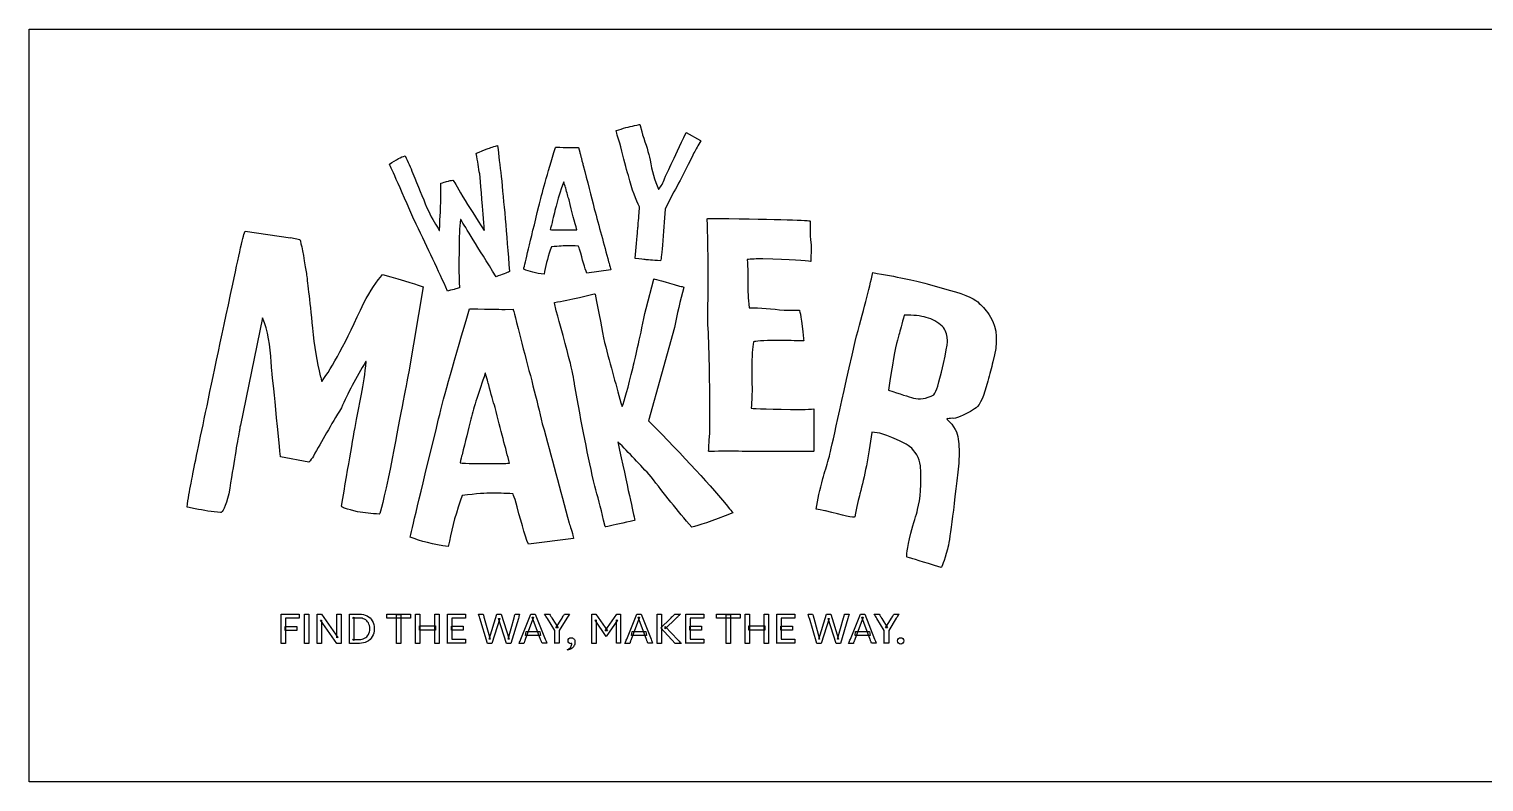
# Model space of a CAD drawing. Header units: millimetres. Extents: x -188 to 188, y -48 to 47.
# Drawn here: x -187.5 to -3.8, y -47.5 to 47.5 of the extents above; entities that cross this region are included whole.
import ezdxf

# ---------------------------------------------------------------- set-up
doc = ezdxf.new("R2010")
doc.units = ezdxf.units.MM
doc.layers.get('0').update_dxf_attribs({"linetype": 'CONTINUOUS'})

msp = doc.modelspace()

# ---------------------------------------------------------------- linework, layer by layer
for p, q in [((-110.37, 35.45), (-110.36, 35.45)), ((-104.52, 34.44), (-104.49, 34.44)), ((-104.49, 34.44), (-102.7, 33.43)), ((-140.02, 31.5), (-140.01, 31.49)), ((-128.35, 32.81), (-128.32, 32.79)), ((-121.02, 32.58), (-120.98, 32.6)), ((-120.98, 32.6), (-120.98, 32.6)), ((-118.63, 32.55), (-118.11, 32.57)), ((-141.98, 30.47), (-141.97, 30.47)), ((-134.77, 28.26), (-134.52, 28.33)), ((-119.96, 28.24), (-119.98, 28.24)), ((-119.95, 28.24), (-119.96, 28.24)), ((-107.99, 27.29), (-107.98, 27.29)), ((-106.26, 26.57), (-107.14, 24.79)), ((-135.7, 22.09), (-135.67, 22.09)), ((-132.98, 23.47), (-133.02, 23.47)), ((-120.73, 22.15), (-118.76, 22.15)), ((-101.84, 23.56), (-101.79, 23.59)), ((-100.54, 23.62), (-100.55, 23.62)), ((-88.86, 22.41), (-88.86, 21.96)), ((-160.19, 22), (-154.49, 21.18)), ((-154.5, 21.19), (-153.31, 20.96)), ((-154.49, 21.18), (-154.5, 21.19)), ((-110.96, 18.6), (-110.8, 20.44)), ((-110.95, 18.55), (-110.96, 18.6)), ((-122.39, 16.91), (-122.46, 16.56)), ((-114.01, 17.11), (-117.06, 16.71)), ((-114.01, 17.12), (-114.01, 17.11)), ((-137.74, 14.98), (-139.54, 4.25)), ((-109.58, 12.25), (-108.59, 15.96)), ((-108.59, 15.96), (-108.59, 15.97)), ((-104.84, 14.99), (-104.81, 14.88)), ((-74.05, 15.34), (-71.3, 14.57)), ((-74.05, 15.34), (-74.05, 15.34)), ((-120.91, 11.95), (-121.15, 12.97)), ((-117.99, 13.65), (-116.11, 14.09)), ((-116.11, 14.09), (-116.02, 14.06)), ((-158.01, 11.08), (-160.81, -2.5)), ((-131.86, 12.19), (-131.77, 12.21)), ((-131.77, 12.21), (-131.76, 12.21)), ((-127.38, 12.13), (-126.38, 12.16)), ((-101.76, 10.2), (-101.76, 11.05)), ((-92.14, 12.02), (-90.21, 12.02)), ((-76.96, 11.42), (-76.97, 11.42)), ((-105.99, 9.86), (-109.25, -1.92)), ((-91.91, 8.2), (-93.7, 8.2)), ((-89.65, 8.2), (-89.7, 8.18)), ((-77.64, 8.9), (-77.82, 8.25)), ((-144.91, 5.56), (-144.96, 5.57)), ((-129.86, 4.06), (-129.89, 4.06)), ((-129.89, 4.06), (-129.89, 4.06)), ((-150.55, 3.09), (-150.5, 3.08)), ((-72.73, 2.45), (-72.59, 2.97)), ((-66.42, 3.08), (-66.62, 2.37)), ((-146.05, -1.34), (-145.51, 1.44)), ((-71.56, -1.66), (-71.57, -1.72)), ((-160.94, -3.2), (-160.96, -3.31)), ((-160.81, -2.5), (-160.88, -2.72)), ((-88.4, -2.42), (-88.4, -4.8)), ((-81.05, -3.37), (-81.06, -3.39)), ((-80.03, -3.51), (-81.05, -3.37)), ((-79.92, -3.54), (-80.03, -3.51)), ((-152.17, -7.15), (-155.73, -6.46)), ((-131.31, -7.31), (-127.63, -7.31)), ((-88.43, -5.79), (-96.13, -5.79)), ((-88.38, -5.76), (-88.43, -5.79)), ((-87.23, -9.22), (-87.16, -8.97)), ((-167.5, -12.84), (-167.55, -12.81)), ((-166.52, -13.03), (-167.5, -12.84)), ((-114.74, -15.29), (-114.93, -14.46)), ((-110.99, -14.47), (-111.07, -14.52)), ((-114.39, -15.27), (-114.64, -15.33)), ((-134.4, -17.14), (-134.55, -17.79)), ((-118.72, -16.77), (-124.44, -17.51)), ((-118.72, -16.74), (-118.72, -16.77)), ((-76.3, -19.23), (-76.6, -19.15)), ((-147.04, -30.02), (-147.04, -26.32)), ((-147.04, -26.32), (-145.78, -26.32)), ((-146.65, -26.82), (-146.49, -26.72)), ((-145.79, -26.82), (-146.65, -26.82)), ((-146.49, -26.72), (-146.49, -29.64)), ((-144.65, -27.43), (-144.65, -27.43)), ((-130.74, -26.32), (-130.16, -26.32)), ((-130.58, -26.82), (-130.59, -26.82)), ((-129.62, -30.02), (-130.58, -26.85)), ((-130.16, -26.32), (-130.16, -26.33)), ((-130.02, -26.82), (-129.27, -29.47)), ((-129.39, -29.47), (-128.42, -26.32)), ((-128.06, -26.88), (-129.07, -30.02)), ((-128.42, -26.32), (-127.86, -26.32)), ((-127.2, -30.02), (-128.2, -26.88)), ((-128.2, -26.88), (-128.06, -26.88)), ((-127.86, -26.32), (-126.88, -29.47)), ((-127, -29.47), (-126.25, -26.81)), ((-125.7, -26.87), (-126.65, -30.02)), ((-126.12, -26.33), (-125.54, -26.32)), ((-125.38, -29.47), (-124.13, -26.32)), ((-123.78, -26.71), (-124.83, -29.54)), ((-124.13, -26.32), (-123.57, -26.32)), ((-122.89, -29.53), (-123.94, -26.71)), ((-123.94, -26.71), (-123.78, -26.71)), ((-123.57, -26.32), (-122.31, -29.48)), ((-122.4, -26.32), (-121.76, -26.32)), ((-121.1, -28.39), (-122.04, -26.88)), ((-121.42, -26.87), (-120.69, -28.06)), ((-120.95, -28.06), (-120.19, -26.85)), ((-119.59, -26.86), (-120.54, -28.38)), ((-119.87, -26.32), (-119.25, -26.32)), ((-112.01, -29.47), (-110.76, -26.32)), ((-110.42, -26.71), (-111.47, -29.54)), ((-110.76, -26.32), (-110.2, -26.32)), ((-109.53, -29.53), (-110.57, -26.71)), ((-110.57, -26.71), (-110.42, -26.71)), ((-110.2, -26.32), (-108.95, -29.48)), ((-107.7, -28.06), (-106.53, -26.91)), ((-105.81, -26.9), (-107.16, -28.2)), ((-105.95, -26.33), (-105.24, -26.33)), ((-89.12, -26.32), (-88.54, -26.32)), ((-88.96, -26.82), (-88.97, -26.82)), ((-88, -30.02), (-88.95, -26.85)), ((-88.54, -26.32), (-88.54, -26.33)), ((-88.4, -26.82), (-87.65, -29.47)), ((-87.77, -29.47), (-86.8, -26.32)), ((-86.44, -26.88), (-87.45, -30.02)), ((-86.8, -26.32), (-86.24, -26.32)), ((-85.58, -30.02), (-86.58, -26.88)), ((-86.58, -26.88), (-86.44, -26.88)), ((-86.24, -26.32), (-85.26, -29.47)), ((-85.38, -29.47), (-84.63, -26.81)), ((-84.08, -26.87), (-85.03, -30.02)), ((-84.5, -26.33), (-83.92, -26.32)), ((-83.76, -29.47), (-82.51, -26.32)), ((-82.17, -26.71), (-83.22, -29.54)), ((-82.51, -26.32), (-81.95, -26.32)), ((-81.28, -29.53), (-82.32, -26.71)), ((-82.32, -26.71), (-82.17, -26.71)), ((-81.95, -26.32), (-80.7, -29.48)), ((-80.78, -26.32), (-80.14, -26.32)), ((-79.48, -28.39), (-80.42, -26.88)), ((-79.8, -26.87), (-79.07, -28.06)), ((-79.33, -28.06), (-78.57, -26.85)), ((-77.97, -26.86), (-78.92, -28.38)), ((-78.24, -26.32), (-77.62, -26.32)), ((-121.1, -30.02), (-121.1, -28.39)), ((-120.69, -28.06), (-120.95, -28.06)), ((-120.54, -28.38), (-120.54, -29.6)), ((-107.69, -28.06), (-107.7, -28.06)), ((-105.88, -30.02), (-107.69, -28.06)), ((-107.16, -28.2), (-107.15, -27.87)), ((-107.15, -27.87), (-105.57, -29.56)), ((-79.48, -30.02), (-79.48, -28.39)), ((-79.07, -28.06), (-79.33, -28.06)), ((-78.92, -28.38), (-78.92, -29.6)), ((-145.78, -30.02), (-147.04, -30.02)), ((-146.49, -29.64), (-146.65, -29.52)), ((-146.65, -29.52), (-145.79, -29.52)), ((-129.07, -30.02), (-129.62, -30.02)), ((-129.27, -29.47), (-129.39, -29.47)), ((-126.65, -30.02), (-127.2, -30.02)), ((-126.88, -29.47), (-127, -29.47)), ((-125.01, -30.02), (-125.61, -30.02)), ((-125.5, -29.75), (-125.49, -29.74)), ((-122.11, -30.01), (-122.71, -30.01)), ((-120.54, -30.01), (-121.1, -30.01)), ((-121.1, -30.01), (-121.1, -30.02)), ((-120.54, -29.6), (-120.54, -30.01)), ((-119.09, -30.48), (-119.09, -30.47)), ((-111.64, -30.02), (-112.24, -30.02)), ((-112.13, -29.75), (-112.12, -29.74)), ((-108.74, -30.01), (-109.34, -30.01)), ((-105.14, -30.02), (-105.88, -30.02)), ((-105.2, -29.96), (-105.14, -30.02)), ((-87.45, -30.02), (-88, -30.02)), ((-87.65, -29.47), (-87.77, -29.47)), ((-85.03, -30.02), (-85.58, -30.02)), ((-85.26, -29.47), (-85.38, -29.47)), ((-83.39, -30.02), (-83.99, -30.02)), ((-83.88, -29.75), (-83.87, -29.74)), ((-80.49, -30.01), (-81.09, -30.01)), ((-78.92, -30.01), (-79.48, -30.01)), ((-79.48, -30.01), (-79.48, -30.02)), ((-78.92, -29.6), (-78.92, -30.01))]:
    msp.add_line(p, q)
for points in [[(-187.5, 47.5), (187.5, 47.5), (187.5, -47.5), (-187.5, -47.5)], [(-155.67, -30.02), (-155.67, -26.32), (-153.39, -26.32), (-153.39, -26.82), (-155.12, -26.82), (-155.12, -29.61), (-155.12, -30.02), (-155.67, -30.02)], [(-152.72, -30.02), (-152.72, -26.32), (-152.16, -26.32), (-152.16, -30.02)], [(-151.11, -30.02), (-151.11, -26.32), (-150.58, -26.32), (-148.49, -29.27), (-148.62, -29.3), (-148.62, -26.73), (-148.62, -26.32), (-148.09, -26.32), (-148.09, -30.02), (-148.62, -30.02), (-150.69, -27.1), (-150.58, -27.08), (-150.58, -29.61), (-150.58, -30.02)], [(-142.3, -26.33), (-139.32, -26.33), (-139.32, -26.85), (-142.3, -26.85)], [(-141.09, -30.02), (-141.09, -26.37), (-140.54, -26.37), (-140.54, -30.02)], [(-138.68, -30.02), (-138.68, -26.32), (-138.13, -26.32), (-138.13, -30.02)], [(-136.27, -30.02), (-136.27, -26.32), (-135.71, -26.32), (-135.71, -30.02)], [(-134.67, -30.02), (-134.67, -26.32), (-132.39, -26.32), (-132.39, -26.82), (-134.12, -26.82), (-134.12, -29.51), (-132.39, -29.51), (-132.39, -30.01), (-134.67, -30.01)], [(-116.41, -30.02), (-116.41, -26.32), (-115.93, -26.32), (-114.46, -28.45), (-114.72, -28.43), (-113.26, -26.32), (-112.79, -26.32), (-112.79, -30.01), (-113.32, -30.01), (-113.32, -27.05), (-113.2, -27.1), (-114.6, -29.17), (-116.01, -27.08), (-115.88, -27.05), (-115.88, -29.61), (-115.88, -30.02)], [(-108.17, -30.02), (-108.17, -26.32), (-107.61, -26.32), (-107.61, -30.02)], [(-104.56, -30.02), (-104.56, -26.32), (-102.28, -26.32), (-102.28, -26.82), (-104.01, -26.82), (-104.01, -29.51), (-102.28, -29.51), (-102.28, -30.01), (-104.56, -30.01)], [(-100.68, -26.33), (-97.7, -26.33), (-97.7, -26.85), (-100.68, -26.85)], [(-99.46, -30.02), (-99.46, -26.37), (-98.92, -26.37), (-98.92, -30.02)], [(-97.07, -30.02), (-97.07, -26.32), (-96.51, -26.32), (-96.51, -30.02)], [(-94.65, -30.02), (-94.65, -26.32), (-94.09, -26.32), (-94.09, -30.02)], [(-93.05, -30.02), (-93.05, -26.32), (-90.77, -26.32), (-90.77, -26.82), (-92.5, -26.82), (-92.5, -29.51), (-90.77, -29.51), (-90.77, -30.01), (-93.05, -30.01)], [(-155.16, -27.89), (-153.68, -27.89), (-153.68, -28.39), (-155.16, -28.39)], [(-138.21, -27.82), (-136.19, -27.82), (-136.19, -28.34), (-138.21, -28.34)], [(-134.16, -27.84), (-132.68, -27.84), (-132.68, -28.34), (-134.16, -28.34)], [(-124.72, -28.54), (-122.98, -28.54), (-122.9, -29.03), (-124.8, -29.03)], [(-111.35, -28.54), (-109.61, -28.54), (-109.53, -29.03), (-111.43, -29.03)], [(-104.04, -27.84), (-102.57, -27.84), (-102.57, -28.34), (-104.04, -28.34)], [(-96.59, -27.82), (-94.57, -27.82), (-94.57, -28.34), (-96.59, -28.34)], [(-92.54, -27.84), (-91.06, -27.84), (-91.06, -28.34), (-92.54, -28.34)], [(-83.1, -28.54), (-81.36, -28.54), (-81.28, -29.03), (-83.18, -29.03)]]:
    msp.add_lwpolyline(points, close=True)
for points, degree in [([(-113.35, 34.69), (-112.49, 34.98), (-111.72, 35.19), (-111.03, 35.32)], 3), ([(-111.03, 35.32), (-110.62, 35.41), (-110.4, 35.45), (-110.37, 35.45)], 3), ([(-110.36, 35.45), (-110.22, 35), (-110.01, 34.17)], 2), ([(-112.75, 32.63), (-113.16, 33.95), (-113.36, 34.64), (-113.35, 34.69)], 3), ([(-110.01, 34.17), (-109.59, 32.96), (-109.27, 31.9), (-109.05, 30.98)], 3), ([(-107.19, 28.72), (-107.04, 29.1), (-106.15, 31.01), (-104.52, 34.44)], 3), ([(-102.67, 33.42), (-103.01, 32.83), (-103.29, 32.32), (-103.52, 31.89)], 3), ([(-102.7, 33.43), (-102.7, 33.42), (-102.69, 33.42), (-102.67, 33.42)], 3), ([(-141.97, 30.47), (-141.14, 31.04), (-140.49, 31.38), (-140.02, 31.5)], 3), ([(-140.01, 31.49), (-139.65, 30.77), (-139.32, 30.04), (-139.04, 29.29)], 3), ([(-131.02, 31.79), (-130.94, 31.87), (-130.52, 32.04), (-129.77, 32.33)], 3), ([(-130.59, 29.22), (-130.7, 29.96), (-130.84, 30.82), (-131.02, 31.79)], 3), ([(-129.77, 32.33), (-129.46, 32.46), (-128.99, 32.62), (-128.35, 32.81)], 3), ([(-128.32, 32.79), (-128.2, 31.57), (-128.05, 30.27), (-127.87, 28.89)], 3), ([(-123.11, 25.17), (-122.75, 26.69), (-122.05, 29.16), (-121.02, 32.58)], 3), ([(-120.98, 32.6), (-119.56, 32.57), (-118.77, 32.55), (-118.63, 32.55)], 3), ([(-118.11, 32.57), (-117.89, 31.79), (-117.52, 30.29)], 2), ([(-111.81, 29.01), (-112.09, 29.95), (-112.41, 31.16), (-112.75, 32.63)], 3), ([(-103.52, 31.89), (-104.24, 30.38), (-105.16, 28.6), (-106.26, 26.57)], 3), ([(-138.61, 22.88), (-140.84, 27.88), (-141.96, 30.41), (-141.98, 30.47)], 3), ([(-117.52, 30.29), (-116.96, 28.25), (-116.5, 26.43), (-116.12, 24.84)], 3), ([(-109.05, 30.98), (-108.85, 29.65), (-108.49, 28.41), (-107.99, 27.29)], 3), ([(-139.04, 29.29), (-138.37, 27.72), (-137.78, 26.27), (-137.26, 24.94)], 3), ([(-135.5, 25.77), (-135.52, 27), (-135.51, 27.75), (-135.48, 28.04)], 3), ([(-135.48, 28.04), (-135.19, 28.14), (-134.95, 28.22), (-134.77, 28.26)], 3), ([(-134.52, 28.33), (-134.41, 28.36), (-134.22, 28.4), (-133.96, 28.44)], 3), ([(-133.96, 28.44), (-133.9, 28.4), (-133.49, 27.69), (-132.72, 26.35)], 3), ([(-130.08, 23.07), (-130.29, 26.07), (-130.46, 28.11), (-130.59, 29.22)], 3), ([(-127.87, 28.89), (-127.55, 25.79), (-127.2, 21.79), (-126.82, 16.9)], 3), ([(-119.98, 28.24), (-120.41, 27.01), (-120.73, 25.98), (-120.94, 25.16)], 3), ([(-119.72, 27.45), (-119.73, 27.47), (-119.81, 27.73), (-119.95, 28.24)], 3), ([(-110.4, 25.09), (-110.85, 25.89), (-111.32, 27.2), (-111.81, 29.01)], 3), ([(-107.98, 27.29), (-107.67, 27.64), (-107.41, 28.11), (-107.19, 28.72)], 3), ([(-135.67, 22.09), (-135.57, 23.96), (-135.51, 25.18), (-135.5, 25.77)], 3), ([(-132.72, 26.35), (-131.95, 25.1), (-131.04, 23.68), (-130.01, 22.09)], 3), ([(-119.3, 25.94), (-119.43, 26.33), (-119.57, 26.84), (-119.72, 27.45)], 3), ([(-118.32, 22.17), (-118.58, 23.13), (-118.91, 24.38), (-119.3, 25.94)], 3), ([(-137.26, 24.94), (-136.75, 23.87), (-136.28, 23.01), (-135.85, 22.37)], 3), ([(-125.03, 17.2), (-124.86, 17.97), (-124.22, 20.63), (-123.11, 25.17)], 3), ([(-120.94, 25.16), (-121.12, 24.44), (-121.32, 23.64), (-121.53, 22.75)], 3), ([(-116.12, 24.84), (-115.51, 22.62), (-114.9, 20.38), (-114.31, 18.12)], 3), ([(-110.58, 22.66), (-110.5, 23.58), (-110.44, 24.39), (-110.4, 25.09)], 3), ([(-107.14, 24.79), (-107.27, 23.35), (-107.38, 21.82), (-107.48, 20.22)], 3), ([(-134.65, 14.45), (-135.79, 17), (-137.11, 19.81), (-138.61, 22.88)], 3), ([(-135.85, 22.37), (-135.76, 22.2), (-135.71, 22.1), (-135.7, 22.09)], 3), ([(-133.02, 23.47), (-133.14, 22.52), (-133.2, 21.21), (-133.18, 19.54)], 3), ([(-128.52, 16.25), (-130.88, 20.04), (-132.37, 22.45), (-132.98, 23.47)], 3), ([(-130.01, 22.09), (-129.98, 22.09), (-130, 22.42), (-130.08, 23.07)], 3), ([(-121.53, 22.75), (-121.57, 22.62), (-121.62, 22.43), (-121.67, 22.2)], 3), ([(-121.67, 22.2), (-121.5, 22.17), (-121.19, 22.15), (-120.73, 22.15)], 3), ([(-118.76, 22.15), (-118.67, 22.15), (-118.52, 22.16), (-118.32, 22.17)], 3), ([(-110.8, 20.44), (-110.67, 21.83), (-110.59, 22.58), (-110.58, 22.66)], 3), ([(-101.73, 17.53), (-101.75, 19.44), (-101.79, 21.45), (-101.84, 23.56)], 3), ([(-101.79, 23.59), (-101.24, 23.59), (-100.83, 23.6), (-100.54, 23.62)], 3), ([(-100.55, 23.62), (-92.74, 23.49), (-88.83, 23.38), (-88.83, 23.28)], 3), ([(-88.83, 23.28), (-88.85, 22.89), (-88.86, 22.59), (-88.86, 22.41)], 3), ([(-161.78, 15.31), (-160.85, 19.8), (-160.31, 22.03), (-160.19, 22)], 3), ([(-153.31, 20.96), (-153.13, 20.48), (-152.86, 19.04), (-152.48, 16.64)], 3), ([(-107.48, 20.22), (-107.61, 18.92), (-107.71, 18.27), (-107.76, 18.27)], 3), ([(-88.86, 21.96), (-88.86, 21.8), (-88.82, 21.24), (-88.72, 20.26)], 3), ([(-88.72, 20.26), (-88.74, 19.22), (-88.75, 18.53), (-88.75, 18.19)], 3), ([(-133.18, 19.54), (-133.23, 18.35), (-133.22, 16.79), (-133.15, 14.86)], 3), ([(-121.53, 20.01), (-121.92, 18.93), (-122.21, 17.9), (-122.39, 16.91)], 3), ([(-119.55, 20.16), (-119.88, 20.16), (-120.54, 20.11), (-121.53, 20.01)], 3), ([(-118.11, 20.12), (-118.68, 20.15), (-119.17, 20.16), (-119.55, 20.16)], 3), ([(-117.96, 19.72), (-118.05, 19.96), (-118.1, 20.1), (-118.11, 20.12)], 3), ([(-117.06, 16.71), (-117.3, 17.36), (-117.61, 18.36), (-117.96, 19.72)], 3), ([(-109.67, 18.41), (-109.84, 18.42), (-110.26, 18.47), (-110.95, 18.55)], 3), ([(-107.76, 18.27), (-108.81, 18.34), (-109.45, 18.39), (-109.67, 18.41)], 3), ([(-94.81, 18.53), (-95.64, 18.5), (-96.31, 18.46), (-96.82, 18.42)], 3), ([(-96.82, 18.42), (-96.76, 17.85), (-96.72, 17.33), (-96.7, 16.83)], 3), ([(-88.81, 18.16), (-89.33, 18.28), (-91.33, 18.4), (-94.81, 18.53)], 3), ([(-152.48, 16.64), (-152.35, 15.81), (-152.1, 13.52), (-151.71, 9.77)], 3), ([(-145.23, 12.95), (-144.39, 14.5), (-143.6, 15.7), (-142.85, 16.55)], 3), ([(-142.85, 16.55), (-139.97, 15.7), (-138.26, 15.18), (-137.74, 14.98)], 3), ([(-126.82, 16.9), (-127.17, 16.74), (-127.74, 16.52), (-128.52, 16.25)], 3), ([(-122.46, 16.56), (-123.47, 16.69), (-124.33, 16.9), (-125.03, 17.2)], 3), ([(-114.31, 18.12), (-114.23, 17.92), (-114.13, 17.58), (-114.01, 17.12)], 3), ([(-101.76, 11.05), (-101.74, 14.96), (-101.73, 17.12), (-101.73, 17.53)], 3), ([(-96.7, 16.83), (-96.7, 16.64), (-96.71, 16.13), (-96.73, 15.28)], 3), ([(-88.75, 18.19), (-88.79, 18.19), (-88.81, 18.18), (-88.81, 18.16)], 3), ([(-83.18, 8.07), (-82.12, 11.89), (-81.37, 14.79), (-80.94, 16.77)], 3), ([(-80.94, 16.77), (-77.94, 16.27), (-75.65, 15.79), (-74.05, 15.34)], 3), ([(-167.05, -9.82), (-166.57, -7.32), (-164.81, 1.05), (-161.78, 15.31)], 3), ([(-133.15, 14.86), (-133.33, 14.79), (-133.53, 14.73), (-133.73, 14.68)], 3), ([(-108.59, 15.97), (-108.37, 15.94), (-107.28, 15.64), (-105.33, 15.08)], 3), ([(-104.81, 14.88), (-105.27, 13.18), (-105.66, 11.51), (-105.99, 9.86)], 3), ([(-105.33, 15.08), (-105.06, 15), (-104.9, 14.97), (-104.84, 14.99)], 3), ([(-96.73, 15.28), (-96.73, 14.52), (-96.67, 13.54), (-96.56, 12.33)], 3), ([(-150.5, 3.08), (-149.24, 4.72), (-147.48, 8.01), (-145.23, 12.95)], 3), ([(-133.73, 14.68), (-133.81, 14.66), (-134.11, 14.58), (-134.65, 14.45)], 3), ([(-121.15, 12.97), (-121.12, 12.99), (-121.12, 13.01)], 2), ([(-121.12, 13.01), (-120.14, 13.18), (-119.09, 13.39), (-117.99, 13.65)], 3), ([(-116.02, 14.06), (-115.51, 11.56), (-115.11, 9.52), (-114.82, 7.94)], 3), ([(-71.3, 14.57), (-69.06, 13.95), (-67.8, 13.38), (-67.51, 12.87)], 3), ([(-67.51, 12.87), (-67.04, 12.52), (-66.55, 11.95), (-66.05, 11.14)], 3), ([(-156.94, 5.48), (-157, 7.55), (-157.36, 9.42), (-158.01, 11.08)], 3), ([(-135.77, -1.68), (-135.08, 1.17), (-133.78, 5.79), (-131.86, 12.19)], 3), ([(-131.76, 12.21), (-129.1, 12.16), (-127.64, 12.13), (-127.38, 12.13)], 3), ([(-126.38, 12.16), (-126.35, 12.12), (-125.98, 10.69), (-125.28, 7.88)], 3), ([(-119.02, 4.9), (-119.25, 5.85), (-119.87, 8.21), (-120.91, 11.95)], 3), ([(-111.22, 4.83), (-110.86, 6.27), (-110.31, 8.74), (-109.58, 12.25)], 3), ([(-96.56, 12.33), (-95.16, 12.33), (-93.69, 12.23), (-92.14, 12.02)], 3), ([(-90.21, 12.02), (-90.14, 12.02), (-89.96, 10.83), (-89.68, 8.46)], 3), ([(-76.97, 11.42), (-77.26, 10.29), (-77.49, 9.45), (-77.64, 8.9)], 3), ([(-74.19, 11.12), (-74.9, 11.32), (-75.82, 11.42), (-76.96, 11.42)], 3), ([(-72.16, 10), (-72.73, 10.53), (-73.41, 10.9), (-74.19, 11.12)], 3), ([(-66.05, 11.14), (-65.2, 9.77), (-65.11, 7.89), (-65.77, 5.51)], 3), ([(-151.71, 9.77), (-151.48, 7.48), (-151.15, 5.46), (-150.72, 3.73)], 3), ([(-101.51, -3.04), (-101.51, 3.31), (-101.59, 7.73), (-101.76, 10.2)], 3), ([(-71.54, 8.41), (-71.54, 9.02), (-71.75, 9.55), (-72.16, 10)], 3), ([(-125.28, 7.88), (-124.25, 4.07), (-123.38, 0.68), (-122.68, -2.31)], 3), ([(-114.82, 7.94), (-114.03, 4.99), (-113.3, 2.3), (-112.61, -0.12)], 3), ([(-96.02, 7.98), (-96.15, 7.35), (-96.21, 6.22), (-96.21, 4.58)], 3), ([(-93.7, 8.2), (-95.24, 8.17), (-96.02, 8.09), (-96.02, 7.98)], 3), ([(-90.44, 8.15), (-91.02, 8.19), (-91.51, 8.2), (-91.91, 8.2)], 3), ([(-89.7, 8.18), (-89.82, 8.18), (-90.06, 8.17), (-90.44, 8.15)], 3), ([(-89.68, 8.46), (-89.68, 8.4), (-89.67, 8.32), (-89.65, 8.2)], 3), ([(-86.44, -6.5), (-86.34, -6.14), (-85.25, -1.28), (-83.18, 8.07)], 3), ([(-77.82, 8.25), (-78.1, 7.25), (-78.48, 5.15), (-78.95, 1.95)], 3), ([(-72.59, 2.97), (-71.69, 6.54), (-71.34, 8.36), (-71.54, 8.41)], 3), ([(-144.96, 5.57), (-146.23, 3.47), (-147.27, 1.52), (-148.06, -0.29)], 3), ([(-145.51, 1.44), (-145.27, 2.64), (-145.07, 4.02), (-144.91, 5.56)], 3), ([(-65.77, 5.51), (-65.97, 4.75), (-66.18, 3.93), (-66.42, 3.08)], 3), ([(-155.87, -5.16), (-156.59, 1.92), (-156.94, 5.47), (-156.94, 5.48)], 3), ([(-150.72, 3.73), (-150.69, 3.7), (-150.63, 3.49), (-150.55, 3.09)], 3), ([(-139.54, 4.25), (-139.9, 2.42), (-140.67, -1.6), (-141.86, -7.81)], 3), ([(-129.89, 4.06), (-130.7, 1.76), (-131.31, -0.16), (-131.7, -1.71)], 3), ([(-129.44, 2.59), (-129.45, 2.63), (-129.6, 3.12), (-129.86, 4.06)], 3), ([(-118.6, 2.7), (-118.58, 2.7), (-118.72, 3.44), (-119.02, 4.9)], 3), ([(-112.61, -0.12), (-112.3, 0.57), (-111.83, 2.22), (-111.22, 4.83)], 3), ([(-96.21, 4.58), (-96.2, 3.33), (-96.19, 2.43), (-96.19, 1.86)], 3), ([(-128.64, -0.24), (-128.89, 0.5), (-129.15, 1.44), (-129.44, 2.59)], 3), ([(-116.05, -10.19), (-116.89, -6.58), (-117.74, -2.29), (-118.6, 2.7)], 3), ([(-96.19, 1.86), (-96.19, 1.49), (-96.22, 0.74), (-96.3, -0.35)], 3), ([(-78.95, 1.95), (-77.5, 1.45), (-76.45, 1.11), (-75.8, 0.93)], 3), ([(-73.22, 1.33), (-73.03, 1.59), (-72.87, 1.96), (-72.73, 2.45)], 3), ([(-66.62, 2.37), (-67.07, 0.74), (-67.56, -0.2), (-68.07, -0.43)], 3), ([(-75.8, 0.93), (-75.05, 0.72), (-74.19, 0.86), (-73.22, 1.33)], 3), ([(-148.06, -0.29), (-149.37, -2.47), (-150.55, -4.51), (-151.59, -6.38)], 3), ([(-148.04, -12.72), (-147.15, -7.39), (-146.49, -3.6), (-146.05, -1.34)], 3), ([(-139.36, -16.6), (-139.04, -15.15), (-137.84, -10.17), (-135.77, -1.68)], 3), ([(-131.7, -1.71), (-132.04, -3.05), (-132.41, -4.55), (-132.81, -6.21)], 3), ([(-126.81, -7.28), (-127.3, -5.49), (-127.91, -3.14), (-128.64, -0.24)], 3), ([(-96.3, -0.35), (-95.86, -0.4), (-93.76, -0.46), (-89.99, -0.52)], 3), ([(-89.99, -0.52), (-89.25, -0.5), (-88.72, -0.47), (-88.4, -0.44)], 3), ([(-88.4, -0.44), (-88.4, -0.45), (-88.39, -0.46), (-88.38, -0.46)], 3), ([(-88.38, -0.46), (-88.39, -1.33), (-88.4, -1.98), (-88.4, -2.42)], 3), ([(-71.57, -1.72), (-70.66, -2.6), (-70.19, -3.44), (-70.16, -4.23)], 3), ([(-70.92, -1.6), (-71.22, -1.66), (-71.42, -1.68), (-71.56, -1.66)], 3), ([(-68.07, -0.43), (-69.56, -1.33), (-70.51, -1.72), (-70.92, -1.6)], 3), ([(-160.96, -3.31), (-161.22, -4.64), (-161.66, -7.26), (-162.26, -11.15)], 3), ([(-160.88, -2.72), (-160.88, -2.87), (-160.91, -3.03), (-160.94, -3.2)], 3), ([(-122.68, -2.31), (-121.53, -6.46), (-120.4, -10.65), (-119.29, -14.87)], 3), ([(-109.25, -1.92), (-104.71, -6.53), (-101.3, -10.24), (-99.03, -13.04)], 3), ([(-101.68, -5.76), (-101.64, -5.23), (-101.59, -4.33), (-101.51, -3.04)], 3), ([(-81.06, -3.39), (-81.47, -6.43), (-81.97, -9.02), (-82.56, -11.14)], 3), ([(-76.29, -5.17), (-76.64, -4.82), (-77.85, -4.27), (-79.92, -3.54)], 3), ([(-155.73, -6.46), (-155.78, -6.45), (-155.83, -6.02), (-155.87, -5.16)], 3), ([(-108.93, -8.99), (-110.32, -7.47), (-111.72, -6), (-113.14, -4.57)], 3), ([(-113.14, -4.57), (-111.91, -10.33), (-111.19, -13.63), (-110.99, -14.47)], 3), ([(-88.4, -4.8), (-88.4, -5.01), (-88.39, -5.33), (-88.38, -5.76)], 3), ([(-74.91, -7.61), (-75.08, -6.58), (-75.54, -5.77), (-76.29, -5.17)], 3), ([(-70.16, -4.23), (-70.02, -4.99), (-69.99, -6.01), (-70.09, -7.27)], 3), ([(-151.59, -6.38), (-151.76, -6.67), (-151.95, -6.93), (-152.17, -7.15)], 3), ([(-132.81, -6.21), (-132.88, -6.46), (-132.97, -6.79), (-133.06, -7.23)], 3), ([(-133.06, -7.23), (-132.76, -7.28), (-132.17, -7.31), (-131.31, -7.31)], 3), ([(-127.63, -7.31), (-127.45, -7.31), (-127.18, -7.3), (-126.81, -7.28)], 3), ([(-101.65, -5.79), (-101.65, -5.77), (-101.66, -5.76), (-101.68, -5.76)], 3), ([(-99.95, -5.76), (-100.03, -5.78), (-100.59, -5.79), (-101.65, -5.79)], 3), ([(-96.13, -5.79), (-97.21, -5.79), (-98.48, -5.78), (-99.95, -5.76)], 3), ([(-87.16, -8.97), (-86.91, -8.09), (-86.68, -7.26), (-86.44, -6.5)], 3), ([(-70.09, -7.27), (-70.76, -13.55), (-71.23, -17.17), (-71.5, -18.13)], 3), ([(-141.86, -7.81), (-142.69, -11.76), (-143.16, -13.72), (-143.27, -13.7)], 3), ([(-103.78, -15.37), (-105.61, -13.26), (-107.33, -11.14), (-108.93, -8.99)], 3), ([(-75.27, -13.12), (-74.9, -11.78), (-74.78, -9.94), (-74.91, -7.61)], 3), ([(-167.55, -12.81), (-167.4, -11.78), (-167.24, -10.78), (-167.05, -9.82)], 3), ([(-114.93, -14.46), (-115.31, -12.84), (-115.68, -11.42), (-116.05, -10.19)], 3), ([(-88.07, -13.07), (-87.9, -11.91), (-87.62, -10.62), (-87.23, -9.22)], 3), ([(-162.26, -11.15), (-162.71, -12.78), (-163.07, -13.56), (-163.33, -13.51)], 3), ([(-146.01, -13.4), (-147.39, -13.07), (-148.06, -12.84), (-148.04, -12.72)], 3), ([(-132.79, -11.34), (-133.53, -13.35), (-134.07, -15.29), (-134.4, -17.14)], 3), ([(-129.08, -11.05), (-129.71, -11.05), (-130.95, -11.15), (-132.79, -11.34)], 3), ([(-126.39, -11.14), (-127.47, -11.08), (-128.37, -11.05), (-129.08, -11.05)], 3), ([(-126.11, -11.87), (-126.28, -11.42), (-126.38, -11.17), (-126.39, -11.14)], 3), ([(-124.44, -17.51), (-124.89, -16.3), (-125.45, -14.42), (-126.11, -11.87)], 3), ([(-82.56, -11.14), (-82.75, -11.79), (-82.96, -12.77), (-83.2, -14.05)], 3), ([(-163.33, -13.51), (-164.37, -13.41), (-165.43, -13.25), (-166.52, -13.03)], 3), ([(-143.27, -13.7), (-144.24, -13.66), (-145.16, -13.57), (-146.01, -13.4)], 3), ([(-111.07, -14.52), (-112.45, -14.83), (-113.56, -15.07), (-114.39, -15.27)], 3), ([(-98.62, -13.56), (-101.33, -14.6), (-103.04, -15.2), (-103.78, -15.37)], 3), ([(-99.03, -13.04), (-98.78, -13.29), (-98.65, -13.47), (-98.62, -13.56)], 3), ([(-86.92, -13.28), (-86.93, -13.29), (-87.31, -13.22), (-88.07, -13.07)], 3), ([(-83.2, -14.05), (-83.35, -14.18), (-84.59, -13.92), (-86.92, -13.28)], 3), ([(-76.13, -16.11), (-75.76, -14.82), (-75.47, -13.83), (-75.27, -13.12)], 3), ([(-119.29, -14.87), (-119.13, -15.25), (-118.95, -15.87), (-118.72, -16.74)], 3), ([(-114.64, -15.33), (-114.69, -15.34), (-114.73, -15.33), (-114.74, -15.29)], 3), ([(-76.6, -19.15), (-76.73, -19.11), (-76.57, -18.1), (-76.13, -16.11)], 3), ([(-134.55, -17.79), (-136.44, -17.54), (-138.04, -17.15), (-139.36, -16.6)], 3), ([(-71.5, -18.13), (-71.95, -19.69), (-72.23, -20.46), (-72.31, -20.43)], 3), ([(-72.31, -20.43), (-74.7, -19.71), (-76.03, -19.31), (-76.3, -19.23)], 3), ([(-145.13, -26.97), (-145.34, -26.87), (-145.55, -26.82), (-145.79, -26.82)], 3), ([(-145.78, -26.32), (-145.42, -26.32), (-145.1, -26.4), (-144.82, -26.54)], 3), ([(-144.65, -27.43), (-144.77, -27.23), (-144.93, -27.07), (-145.13, -26.97)], 3), ([(-144.82, -26.54), (-144.54, -26.68), (-144.31, -26.9), (-144.15, -27.18)], 3), ([(-144.47, -28.17), (-144.47, -27.88), (-144.53, -27.63), (-144.65, -27.43)], 3), ([(-144.15, -27.18), (-143.98, -27.45), (-143.9, -27.79), (-143.9, -28.17)], 3), ([(-130.66, -26.57), (-130.68, -26.51), (-130.71, -26.43), (-130.74, -26.32)], 3), ([(-130.59, -26.82), (-130.62, -26.72), (-130.64, -26.63), (-130.66, -26.57)], 3), ([(-130.58, -26.85), (-130.58, -26.83), (-130.58, -26.82)], 2), ([(-130.16, -26.33), (-130.13, -26.41), (-130.11, -26.48), (-130.1, -26.51)], 3), ([(-130.1, -26.51), (-130.09, -26.56), (-130.08, -26.59), (-130.07, -26.63)], 3), ([(-130.07, -26.63), (-130.06, -26.68), (-130.04, -26.74), (-130.02, -26.82)], 3), ([(-126.25, -26.81), (-126.23, -26.73), (-126.21, -26.67), (-126.2, -26.63)], 3), ([(-126.2, -26.63), (-126.19, -26.59), (-126.18, -26.55), (-126.17, -26.51)], 3), ([(-126.17, -26.51), (-126.16, -26.47), (-126.14, -26.41), (-126.12, -26.33)], 3), ([(-125.63, -26.6), (-125.64, -26.66), (-125.67, -26.75), (-125.7, -26.87)], 3), ([(-125.54, -26.32), (-125.58, -26.45), (-125.61, -26.54), (-125.63, -26.6)], 3), ([(-122.22, -26.6), (-122.26, -26.54), (-122.32, -26.45), (-122.4, -26.32)], 3), ([(-122.04, -26.88), (-122.12, -26.76), (-122.18, -26.66), (-122.22, -26.6)], 3), ([(-121.76, -26.32), (-121.7, -26.42), (-121.66, -26.48), (-121.63, -26.53)], 3), ([(-121.63, -26.53), (-121.61, -26.57), (-121.56, -26.64), (-121.51, -26.73)], 3), ([(-121.51, -26.73), (-121.49, -26.76), (-121.48, -26.78), (-121.47, -26.8)], 3), ([(-121.47, -26.8), (-121.46, -26.82), (-121.44, -26.84), (-121.42, -26.87)], 3), ([(-120.19, -26.85), (-120.18, -26.82), (-120.16, -26.8), (-120.15, -26.78)], 3), ([(-120.15, -26.78), (-120.14, -26.77), (-120.13, -26.74), (-120.11, -26.71)], 3), ([(-120.11, -26.71), (-120.06, -26.62), (-120.01, -26.56), (-119.99, -26.51)], 3), ([(-119.99, -26.51), (-119.96, -26.47), (-119.92, -26.41), (-119.87, -26.32)], 3), ([(-119.42, -26.59), (-119.46, -26.65), (-119.51, -26.74), (-119.59, -26.86)], 3), ([(-119.25, -26.32), (-119.32, -26.44), (-119.38, -26.53), (-119.42, -26.59)], 3), ([(-106.53, -26.91), (-106.43, -26.81), (-106.36, -26.74), (-106.31, -26.69)], 3), ([(-106.31, -26.69), (-106.27, -26.64), (-106.22, -26.59), (-106.17, -26.55)], 3), ([(-106.17, -26.55), (-106.12, -26.5), (-106.05, -26.43), (-105.95, -26.33)], 3), ([(-105.67, -26.75), (-105.71, -26.79), (-105.75, -26.84), (-105.81, -26.9)], 3), ([(-105.54, -26.63), (-105.59, -26.68), (-105.63, -26.72), (-105.67, -26.75)], 3), ([(-105.4, -26.49), (-105.44, -26.54), (-105.49, -26.58), (-105.54, -26.63)], 3), ([(-105.24, -26.33), (-105.31, -26.4), (-105.36, -26.45), (-105.4, -26.49)], 3), ([(-89.04, -26.57), (-89.06, -26.51), (-89.09, -26.43), (-89.12, -26.32)], 3), ([(-88.97, -26.82), (-89, -26.72), (-89.02, -26.63), (-89.04, -26.57)], 3), ([(-88.95, -26.85), (-88.96, -26.83), (-88.96, -26.82)], 2), ([(-88.54, -26.33), (-88.51, -26.41), (-88.49, -26.48), (-88.48, -26.51)], 3), ([(-88.48, -26.51), (-88.47, -26.56), (-88.45, -26.59), (-88.44, -26.63)], 3), ([(-88.44, -26.63), (-88.44, -26.68), (-88.42, -26.74), (-88.4, -26.82)], 3), ([(-84.63, -26.81), (-84.61, -26.73), (-84.59, -26.67), (-84.58, -26.63)], 3), ([(-84.58, -26.63), (-84.57, -26.59), (-84.56, -26.55), (-84.55, -26.51)], 3), ([(-84.55, -26.51), (-84.54, -26.47), (-84.52, -26.41), (-84.5, -26.33)], 3), ([(-84, -26.6), (-84.02, -26.66), (-84.05, -26.75), (-84.08, -26.87)], 3), ([(-83.92, -26.32), (-83.96, -26.45), (-83.99, -26.54), (-84, -26.6)], 3), ([(-80.6, -26.6), (-80.64, -26.54), (-80.7, -26.45), (-80.78, -26.32)], 3), ([(-80.42, -26.88), (-80.5, -26.76), (-80.56, -26.66), (-80.6, -26.6)], 3), ([(-80.14, -26.32), (-80.08, -26.42), (-80.04, -26.48), (-80.01, -26.53)], 3), ([(-80.01, -26.53), (-79.99, -26.57), (-79.94, -26.64), (-79.89, -26.73)], 3), ([(-79.89, -26.73), (-79.87, -26.76), (-79.86, -26.78), (-79.85, -26.8)], 3), ([(-79.85, -26.8), (-79.84, -26.82), (-79.82, -26.84), (-79.8, -26.87)], 3), ([(-78.57, -26.85), (-78.55, -26.82), (-78.54, -26.8), (-78.53, -26.78)], 3), ([(-78.53, -26.78), (-78.52, -26.77), (-78.51, -26.74), (-78.49, -26.71)], 3), ([(-78.49, -26.71), (-78.43, -26.62), (-78.39, -26.56), (-78.36, -26.51)], 3), ([(-78.36, -26.51), (-78.34, -26.47), (-78.3, -26.41), (-78.24, -26.32)], 3), ([(-77.8, -26.59), (-77.84, -26.65), (-77.89, -26.74), (-77.97, -26.86)], 3), ([(-77.62, -26.32), (-77.7, -26.44), (-77.76, -26.53), (-77.8, -26.59)], 3), ([(-145.79, -29.52), (-145.55, -29.52), (-145.34, -29.47), (-145.13, -29.37)], 3), ([(-145.13, -29.37), (-144.93, -29.28), (-144.77, -29.12), (-144.65, -28.92)], 3), ([(-144.15, -29.17), (-144.31, -29.44), (-144.54, -29.66), (-144.82, -29.8)], 3), ([(-144.65, -28.92), (-144.53, -28.71), (-144.47, -28.46), (-144.47, -28.17)], 3), ([(-143.9, -28.17), (-143.9, -28.56), (-143.98, -28.89), (-144.15, -29.17)], 3), ([(-119.31, -29.41), (-119.24, -29.34), (-119.15, -29.3), (-119.04, -29.3)], 3), ([(-119.04, -29.3), (-118.89, -29.3), (-118.78, -29.35), (-118.69, -29.45)], 3), ([(-77.7, -29.41), (-77.62, -29.33), (-77.53, -29.3), (-77.41, -29.3)], 3), ([(-77.41, -29.3), (-77.3, -29.3), (-77.2, -29.33), (-77.13, -29.41)], 3), ([(-144.82, -29.8), (-145.11, -29.94), (-145.42, -30.02), (-145.78, -30.02)], 3), ([(-125.61, -30.02), (-125.56, -29.9), (-125.52, -29.81), (-125.5, -29.75)], 3), ([(-125.49, -29.74), (-125.46, -29.68), (-125.43, -29.59), (-125.38, -29.47)], 3), ([(-124.94, -29.84), (-124.96, -29.88), (-124.98, -29.94), (-125.01, -30.02)], 3), ([(-124.9, -29.72), (-124.91, -29.76), (-124.93, -29.8), (-124.94, -29.84)], 3), ([(-124.83, -29.54), (-124.86, -29.62), (-124.88, -29.68), (-124.9, -29.72)], 3), ([(-122.82, -29.71), (-122.84, -29.67), (-122.87, -29.61), (-122.89, -29.53)], 3), ([(-122.78, -29.83), (-122.79, -29.79), (-122.81, -29.75), (-122.82, -29.71)], 3), ([(-122.71, -30.01), (-122.74, -29.93), (-122.76, -29.87), (-122.78, -29.83)], 3), ([(-122.31, -29.48), (-122.26, -29.6), (-122.23, -29.69), (-122.21, -29.75)], 3), ([(-122.21, -29.75), (-122.19, -29.81), (-122.15, -29.9), (-122.11, -30.01)], 3), ([(-119.52, -30.84), (-119.33, -30.73), (-119.19, -30.61), (-119.09, -30.48)], 3), ([(-119.02, -30.69), (-119.17, -30.77), (-119.33, -30.82), (-119.52, -30.84)], 3), ([(-119.43, -29.68), (-119.43, -29.57), (-119.39, -29.48), (-119.31, -29.41)], 3), ([(-119.32, -29.94), (-119.4, -29.87), (-119.43, -29.78), (-119.43, -29.68)], 3), ([(-119.07, -30.06), (-119.17, -30.06), (-119.25, -30.02), (-119.32, -29.94)], 3), ([(-119.09, -30.47), (-118.99, -30.34), (-118.93, -30.19), (-118.93, -30.02)], 3), ([(-119, -30.05), (-119.02, -30.05), (-119.05, -30.06), (-119.07, -30.06)], 3), ([(-118.68, -30.34), (-118.76, -30.48), (-118.87, -30.6), (-119.02, -30.69)], 3), ([(-118.93, -30.02), (-118.95, -30.03), (-118.98, -30.04), (-119, -30.05)], 3), ([(-118.69, -29.45), (-118.6, -29.56), (-118.56, -29.69), (-118.56, -29.87)], 3), ([(-118.56, -29.87), (-118.56, -30.04), (-118.6, -30.19), (-118.68, -30.34)], 3), ([(-112.24, -30.02), (-112.19, -29.9), (-112.16, -29.81), (-112.13, -29.75)], 3), ([(-112.12, -29.74), (-112.1, -29.68), (-112.06, -29.59), (-112.01, -29.47)], 3), ([(-111.58, -29.84), (-111.59, -29.88), (-111.61, -29.94), (-111.64, -30.02)], 3), ([(-111.53, -29.72), (-111.54, -29.76), (-111.56, -29.8), (-111.58, -29.84)], 3), ([(-111.47, -29.54), (-111.49, -29.62), (-111.52, -29.68), (-111.53, -29.72)], 3), ([(-109.46, -29.71), (-109.47, -29.67), (-109.5, -29.61), (-109.53, -29.53)], 3), ([(-109.41, -29.83), (-109.42, -29.79), (-109.44, -29.75), (-109.46, -29.71)], 3), ([(-109.34, -30.01), (-109.37, -29.93), (-109.4, -29.87), (-109.41, -29.83)], 3), ([(-108.95, -29.48), (-108.9, -29.6), (-108.86, -29.69), (-108.84, -29.75)], 3), ([(-108.84, -29.75), (-108.82, -29.81), (-108.79, -29.9), (-108.74, -30.01)], 3), ([(-105.57, -29.56), (-105.49, -29.63), (-105.43, -29.7), (-105.38, -29.76)], 3), ([(-105.38, -29.76), (-105.33, -29.81), (-105.27, -29.88), (-105.2, -29.96)], 3), ([(-83.99, -30.02), (-83.94, -29.9), (-83.91, -29.81), (-83.88, -29.75)], 3), ([(-83.87, -29.74), (-83.85, -29.68), (-83.81, -29.59), (-83.76, -29.47)], 3), ([(-83.33, -29.84), (-83.34, -29.88), (-83.37, -29.94), (-83.39, -30.02)], 3), ([(-83.28, -29.72), (-83.3, -29.76), (-83.31, -29.8), (-83.33, -29.84)], 3), ([(-83.22, -29.54), (-83.25, -29.62), (-83.27, -29.68), (-83.28, -29.72)], 3), ([(-81.21, -29.71), (-81.22, -29.67), (-81.25, -29.61), (-81.28, -29.53)], 3), ([(-81.16, -29.83), (-81.18, -29.79), (-81.19, -29.75), (-81.21, -29.71)], 3), ([(-81.09, -30.01), (-81.12, -29.93), (-81.15, -29.87), (-81.16, -29.83)], 3), ([(-80.7, -29.48), (-80.65, -29.6), (-80.62, -29.69), (-80.59, -29.75)], 3), ([(-80.59, -29.75), (-80.57, -29.81), (-80.54, -29.9), (-80.49, -30.01)], 3), ([(-77.81, -29.69), (-77.81, -29.58), (-77.78, -29.49), (-77.7, -29.41)], 3), ([(-77.7, -29.98), (-77.78, -29.9), (-77.81, -29.81), (-77.81, -29.69)], 3), ([(-77.41, -30.1), (-77.52, -30.1), (-77.62, -30.06), (-77.7, -29.98)], 3), ([(-77.13, -29.98), (-77.21, -30.06), (-77.3, -30.1), (-77.41, -30.1)], 3), ([(-77.13, -29.41), (-77.05, -29.49), (-77.01, -29.59), (-77.01, -29.7)], 3), ([(-77.01, -29.7), (-77.01, -29.81), (-77.05, -29.91), (-77.13, -29.98)], 3)]:
    msp.add_open_spline(points, degree=degree)

doc.saveas('drawing.dxf')
